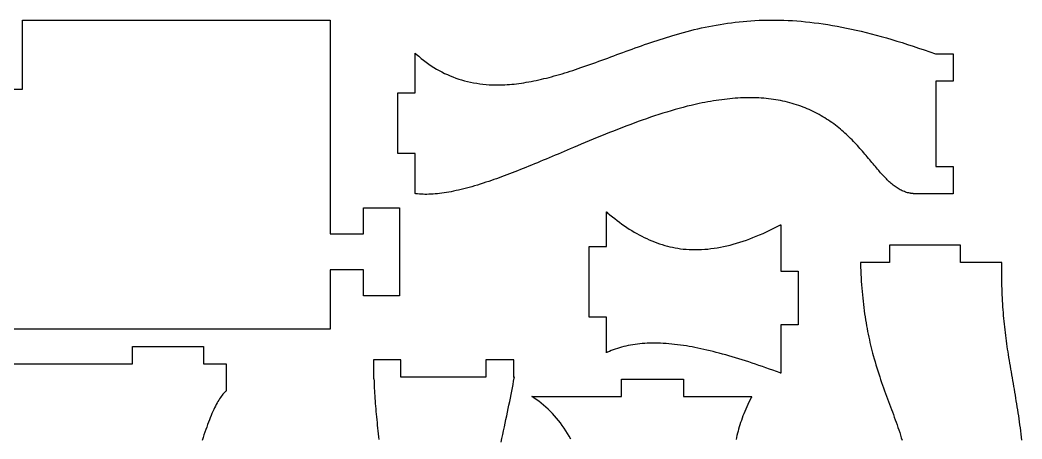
# Model space of a CAD drawing. Extents: x 0 to 202, y 0 to 290.
# Drawn here: x 85.7 to 201.4, y 241.9 to 290.4 of the extents above; entities that cross this region are included whole.
import ezdxf

# ---------------------------------------------------------------- set-up
doc = ezdxf.new("R2010")
doc.units = 0
doc.layers.get('0').update_dxf_attribs({"linetype": 'CONTINUOUS'})

msp = doc.modelspace()

# ---------------------------------------------------------------- linework, layer by layer
at = {"color": 0}
for points in [[(78.1139, 282.361), (85.9639, 282.361), (85.9639, 290.361), (121.509, 290.361), (121.509, 265.639), (125.359, 265.639), (125.359, 268.639), (129.509, 268.639), (129.509, 258.489), (125.359, 258.489), (125.359, 261.489), (121.509, 261.489), (121.509, 254.625), (83.5504, 254.625)], [(201.428, 241.781), (201.385, 242.143), (201.342, 242.504), (201.296, 242.861), (201.25, 243.217), (201.201, 243.569), (201.153, 243.919), (201.101, 244.268), (201.05, 244.615), (200.997, 244.96), (200.943, 245.304), (200.889, 245.646), (200.833, 245.986), (200.776, 246.326), (200.721, 246.664), (200.664, 247.001), (200.606, 247.338), (200.549, 247.674), (200.49, 248.008), (200.432, 248.343), (200.375, 248.676), (200.317, 249.011), (200.26, 249.344), (200.201, 249.678), (200.146, 250.011), (200.089, 250.346), (200.033, 250.681), (199.978, 251.015), (199.924, 251.351), (199.871, 251.688), (199.822, 252), (199.775, 252.314), (199.728, 252.631), (199.683, 252.947), (199.639, 253.265), (199.596, 253.585), (199.556, 253.906), (199.515, 254.228), (199.478, 254.551), (199.44, 254.878), (199.406, 255.204), (199.372, 255.533), (199.34, 255.865), (199.311, 256.199), (199.282, 256.533), (199.256, 256.871), (199.232, 257.21), (199.21, 257.551), (199.189, 257.894), (199.171, 258.242), (199.154, 258.59), (199.14, 258.94), (199.128, 259.294), (199.118, 259.65), (199.111, 260.01), (199.106, 260.371), (199.103, 260.736), (199.103, 261.103), (199.104, 261.474), (199.11, 261.846), (199.117, 262.222), (199.117, 262.226), (199.117, 262.229), (199.117, 262.233), (199.117, 262.236), (199.118, 262.24), (199.118, 262.243), (199.118, 262.247), (199.118, 262.25), (199.118, 262.253), (199.118, 262.26), (199.118, 262.264), (199.118, 262.267), (199.118, 262.271), (199.118, 262.274), (199.118, 262.278), (199.118, 262.281), (199.118, 262.285), (199.118, 262.287), (199.118, 262.29), (199.118, 262.294), (199.119, 262.297), (199.119, 262.301), (199.119, 262.304), (199.119, 262.308), (199.119, 262.311), (199.119, 262.315), (199.119, 262.318), (199.119, 262.322), (199.119, 262.325), (194.328, 262.325), (194.328, 264.325), (186.128, 264.325), (186.128, 262.325), (182.772, 262.325), (182.772, 262.322), (182.772, 262.315), (182.772, 262.311), (182.772, 262.304), (182.772, 262.301), (182.774, 262.294), (182.774, 262.29), (182.774, 262.283), (182.774, 262.281), (182.774, 262.278), (182.774, 262.274), (182.774, 262.271), (182.774, 262.264), (182.774, 262.26), (182.774, 262.257), (182.774, 262.253), (182.775, 262.246), (182.775, 262.243), (182.775, 262.236), (182.775, 262.233), (182.775, 262.226), (182.775, 262.222), (182.775, 262.219), (182.788, 261.797), (182.803, 261.379), (182.822, 260.968), (182.843, 260.561), (182.868, 260.158), (182.894, 259.763), (182.925, 259.369), (182.957, 258.982), (182.992, 258.6), (183.029, 258.222), (183.069, 257.849), (183.112, 257.481), (183.157, 257.115), (183.206, 256.756), (183.254, 256.401), (183.307, 256.05), (183.361, 255.704), (183.418, 255.361), (183.476, 255.024), (183.538, 254.689), (183.6, 254.36), (183.665, 254.033), (183.732, 253.711), (183.801, 253.394), (183.872, 253.079), (183.944, 252.769), (184.018, 252.463), (184.094, 252.16), (184.172, 251.861), (184.251, 251.565), (184.353, 251.204), (184.454, 250.847), (184.56, 250.496), (184.665, 250.149), (184.772, 249.806), (184.882, 249.467), (184.992, 249.132), (185.103, 248.801), (185.215, 248.474), (185.328, 248.15), (185.442, 247.829), (185.556, 247.511), (185.669, 247.197), (185.783, 246.885), (185.897, 246.575), (186.011, 246.267), (186.125, 245.961), (186.237, 245.658), (186.35, 245.356), (186.461, 245.054), (186.572, 244.756), (186.681, 244.457), (186.789, 244.158), (186.894, 243.861), (187, 243.565), (187.103, 243.268), (187.203, 242.972), (187.301, 242.675), (187.397, 242.378), (187.492, 242.081), (187.582, 241.782)], [(75.5719, 250.625), (98.685, 250.625), (98.685, 252.625), (106.885, 252.625), (106.885, 250.625), (109.502, 250.625), (109.502, 247.476), (109.501, 247.476), (109.499, 247.475), (109.497, 247.472), (109.496, 247.472), (109.494, 247.471), (109.493, 247.469), (109.492, 247.469), (109.491, 247.468), (109.489, 247.467), (109.488, 247.465), (109.487, 247.465), (109.486, 247.464), (109.484, 247.463), (109.483, 247.463), (109.482, 247.461), (109.48, 247.46), (109.479, 247.458), (109.478, 247.458), (109.477, 247.457), (109.475, 247.456), (109.474, 247.454), (109.473, 247.454), (109.472, 247.453), (109.47, 247.451), (109.469, 247.451), (109.468, 247.45), (109.467, 247.449), (109.465, 247.447), (109.464, 247.447), (109.376, 247.372), (109.287, 247.289), (109.196, 247.196), (109.105, 247.092), (109.014, 246.979), (108.921, 246.857), (108.828, 246.725), (108.733, 246.583), (108.638, 246.432), (108.543, 246.271), (108.446, 246.1), (108.349, 245.921), (108.251, 245.731), (108.153, 245.532), (108.054, 245.324), (107.954, 245.106), (107.854, 244.878), (107.753, 244.64), (107.652, 244.394), (107.55, 244.138), (107.448, 243.872), (107.345, 243.597), (107.242, 243.314), (107.138, 243.019), (107.034, 242.717), (106.93, 242.404), (106.826, 242.083), (106.721, 241.751)], [(141.256, 241.553), (141.353, 242.001), (141.449, 242.446), (141.543, 242.886), (141.636, 243.324), (141.728, 243.756), (141.818, 244.185), (141.907, 244.608), (141.994, 245.028), (142.081, 245.443), (142.164, 245.854), (142.247, 246.261), (142.328, 246.662), (142.407, 247.06), (142.483, 247.451), (142.558, 247.839), (142.632, 248.221), (142.704, 248.599), (142.774, 248.971), (142.774, 248.975), (142.775, 248.979), (142.775, 248.983), (142.776, 248.987), (142.776, 248.99), (142.778, 248.994), (142.778, 248.999), (142.779, 249.003), (142.779, 249.007), (142.781, 249.011), (142.781, 249.014), (142.782, 249.022), (142.783, 249.026), (142.785, 249.031), (142.785, 249.035), (142.786, 249.037), (142.786, 249.042), (142.788, 249.046), (142.788, 249.05), (142.789, 249.054), (142.789, 249.058), (142.79, 249.061), (142.79, 249.065), (142.792, 249.069), (142.792, 249.074), (142.793, 249.078), (142.793, 249.082), (142.794, 249.085), (142.794, 249.089), (142.721, 249.089), (142.721, 251.089), (139.478, 251.089), (139.478, 249.089), (129.678, 249.089), (129.678, 251.089), (126.517, 251.089), (126.517, 248.889), (126.569, 248.889), (126.577, 248.619), (126.587, 248.346), (126.598, 248.068), (126.611, 247.786), (126.626, 247.501), (126.642, 247.214), (126.66, 246.922), (126.68, 246.628), (126.701, 246.329), (126.724, 246.028), (126.748, 245.724), (126.774, 245.417), (126.801, 245.107), (126.829, 244.794), (126.858, 244.478), (126.889, 244.16), (126.92, 243.839), (126.953, 243.515), (126.987, 243.189), (127.021, 242.861), (127.057, 242.531), (127.093, 242.197), (127.131, 241.861)], [(149.304, 241.917), (149.121, 242.249), (148.932, 242.574), (148.736, 242.889), (148.535, 243.197), (148.325, 243.499), (148.11, 243.792), (147.889, 244.076), (147.661, 244.353), (147.426, 244.622), (147.186, 244.885), (146.939, 245.139), (146.685, 245.385), (146.425, 245.624), (146.158, 245.854), (145.886, 246.078), (145.607, 246.293), (145.322, 246.501), (145.031, 246.701), (145.024, 246.706), (145.017, 246.71), (145.01, 246.715), (145.003, 246.719), (144.997, 246.724), (144.99, 246.729), (144.976, 246.737), (144.969, 246.743), (144.962, 246.747), (144.956, 246.751), (144.949, 246.756), (144.942, 246.761), (144.935, 246.765), (144.928, 246.769), (144.921, 246.775), (144.914, 246.779), (144.907, 246.783), (144.9, 246.789), (144.893, 246.793), (144.886, 246.797), (144.881, 246.801), (144.874, 246.807), (144.867, 246.811), (144.86, 246.815), (144.853, 246.821), (144.846, 246.825), (144.839, 246.829), (144.832, 246.835), (144.825, 246.839), (155.164, 246.839), (155.164, 248.839), (162.314, 248.839), (162.314, 246.839), (170.212, 246.839), (170.21, 246.835), (170.208, 246.832), (170.207, 246.828), (170.206, 246.824), (170.201, 246.817), (170.2, 246.814), (170.197, 246.81), (170.194, 246.803), (170.192, 246.799), (170.189, 246.792), (170.186, 246.787), (170.185, 246.785), (170.179, 246.774), (170.178, 246.769), (170.175, 246.767), (170.174, 246.763), (170.172, 246.758), (170.171, 246.756), (170.165, 246.744), (170.163, 246.74), (170.157, 246.729), (170.021, 246.454), (169.889, 246.182), (169.761, 245.911), (169.639, 245.642), (169.522, 245.375), (169.41, 245.111), (169.303, 244.849), (169.2, 244.589), (169.103, 244.332), (169.011, 244.076), (168.924, 243.822), (168.842, 243.572), (168.765, 243.324), (168.693, 243.076), (168.626, 242.832), (168.565, 242.59), (168.508, 242.35), (168.457, 242.112), (168.411, 241.878)]]:
    msp.add_lwpolyline(points, dxfattribs=at)
for points in [[(189.376, 270.282), (189.344, 270.281), (189.313, 270.279), (189.282, 270.279), (189.25, 270.278), (189.218, 270.278), (189.186, 270.278), (189.156, 270.278), (189.124, 270.278), (189.093, 270.279), (189.061, 270.279), (189.031, 270.281), (188.999, 270.282), (188.968, 270.283), (188.938, 270.285), (188.906, 270.287), (188.875, 270.289), (188.844, 270.292), (188.814, 270.294), (188.783, 270.297), (188.753, 270.301), (188.722, 270.304), (188.692, 270.308), (188.661, 270.313), (188.632, 270.317), (188.601, 270.321), (188.571, 270.325), (188.542, 270.331), (188.511, 270.336), (188.482, 270.342), (188.351, 270.368), (188.222, 270.4), (188.094, 270.436), (187.968, 270.476), (187.843, 270.521), (187.719, 270.571), (187.599, 270.625), (187.476, 270.683), (187.357, 270.746), (187.237, 270.811), (187.121, 270.882), (187.003, 270.956), (186.888, 271.033), (186.772, 271.115), (186.657, 271.2), (186.543, 271.289), (186.431, 271.381), (186.318, 271.475), (186.206, 271.574), (186.094, 271.675), (185.982, 271.779), (185.871, 271.886), (185.761, 271.997), (185.65, 272.11), (185.539, 272.225), (185.429, 272.343), (185.318, 272.463), (185.208, 272.585), (185.097, 272.71), (184.986, 272.838), (184.875, 272.967), (184.749, 273.115), (184.621, 273.265), (184.493, 273.418), (184.364, 273.572), (184.233, 273.728), (184.101, 273.886), (183.969, 274.044), (183.836, 274.204), (183.7, 274.365), (183.564, 274.528), (183.426, 274.69), (183.288, 274.854), (183.146, 275.018), (183.004, 275.183), (182.86, 275.347), (182.714, 275.513), (182.565, 275.676), (182.417, 275.842), (182.264, 276.006), (182.111, 276.169), (181.956, 276.332), (181.797, 276.494), (181.636, 276.656), (181.474, 276.815), (181.31, 276.975), (181.142, 277.132), (180.972, 277.289), (180.8, 277.443), (180.625, 277.596), (180.447, 277.747), (180.26, 277.901), (180.068, 278.054), (179.875, 278.204), (179.679, 278.351), (179.479, 278.496), (179.276, 278.638), (179.071, 278.776), (178.862, 278.912), (178.651, 279.046), (178.438, 279.176), (178.221, 279.304), (178, 279.428), (177.776, 279.549), (177.551, 279.667), (177.322, 279.782), (177.09, 279.893), (176.856, 280), (176.617, 280.104), (176.376, 280.206), (176.133, 280.301), (175.886, 280.394), (175.636, 280.485), (175.385, 280.569), (175.129, 280.651), (174.871, 280.728), (174.61, 280.801), (174.346, 280.871), (174.079, 280.935), (173.81, 280.996), (173.538, 281.051), (173.261, 281.103), (172.989, 281.149), (172.715, 281.19), (172.438, 281.228), (172.158, 281.261), (171.876, 281.289), (171.592, 281.314), (171.304, 281.335), (171.015, 281.35), (170.724, 281.362), (170.431, 281.369), (170.135, 281.374), (169.836, 281.374), (169.536, 281.369), (169.233, 281.361), (168.929, 281.349), (168.622, 281.332), (168.314, 281.313), (168.004, 281.289), (167.693, 281.261), (167.379, 281.229), (167.064, 281.193), (166.746, 281.154), (166.428, 281.111), (166.107, 281.064), (165.786, 281.014), (165.462, 280.96), (165.138, 280.903), (164.811, 280.842), (164.483, 280.776), (164.156, 280.708), (163.694, 280.607), (163.232, 280.499), (162.767, 280.385), (162.3, 280.264), (161.831, 280.139), (161.361, 280.007), (160.89, 279.869), (160.418, 279.728), (159.944, 279.581), (159.469, 279.429), (158.996, 279.274), (158.519, 279.114), (158.044, 278.951), (157.568, 278.783), (157.093, 278.612), (156.617, 278.439), (156.142, 278.263), (155.667, 278.083), (155.193, 277.901), (154.719, 277.718), (154.247, 277.532), (153.775, 277.344), (153.306, 277.156), (152.837, 276.965), (152.369, 276.774), (151.904, 276.582), (151.442, 276.389), (150.981, 276.197), (150.522, 276.004), (150.065, 275.811), (149.612, 275.619), (149.254, 275.468), (148.897, 275.317), (148.542, 275.167), (148.189, 275.017), (147.839, 274.868), (147.489, 274.721), (147.143, 274.575), (146.799, 274.431), (146.456, 274.286), (146.115, 274.144), (145.778, 274.004), (145.443, 273.865), (145.11, 273.726), (144.779, 273.592), (144.45, 273.457), (144.125, 273.325), (143.801, 273.194), (143.481, 273.067), (143.163, 272.94), (142.847, 272.817), (142.535, 272.694), (142.225, 272.575), (141.918, 272.458), (141.614, 272.344), (141.313, 272.232), (141.014, 272.124), (140.719, 272.017), (140.426, 271.912), (140.138, 271.811), (139.851, 271.714), (139.51, 271.6), (139.172, 271.49), (138.84, 271.385), (138.512, 271.283), (138.188, 271.186), (137.87, 271.094), (137.556, 271.007), (137.246, 270.924), (136.941, 270.844), (136.64, 270.771), (136.345, 270.701), (136.053, 270.636), (135.767, 270.575), (135.485, 270.519), (135.208, 270.468), (134.935, 270.422), (134.667, 270.379), (134.403, 270.342), (134.144, 270.31), (133.89, 270.281), (133.64, 270.258), (133.395, 270.239), (133.155, 270.225), (132.919, 270.215), (132.688, 270.211), (132.462, 270.211), (132.24, 270.217), (132.023, 270.226), (131.81, 270.24), (131.602, 270.26), (131.399, 270.285), (131.397, 270.285), (131.392, 270.285), (131.39, 270.286), (131.386, 270.286), (131.384, 270.286), (131.379, 270.287), (131.377, 270.287), (131.373, 270.287), (131.371, 270.289), (131.366, 270.289), (131.364, 270.289), (131.36, 270.29), (131.358, 270.29), (131.353, 270.29), (131.351, 270.29), (131.347, 270.292), (131.345, 270.292), (131.34, 270.292), (131.338, 270.293), (131.334, 270.293), (131.332, 270.293), (131.332, 274.935), (129.332, 274.935), (129.332, 281.943), (131.332, 281.943), (131.332, 286.528), (131.457, 286.415), (131.737, 286.169), (132.02, 285.932), (132.307, 285.704), (132.597, 285.485), (132.891, 285.274), (133.189, 285.072), (133.49, 284.881), (133.795, 284.696), (134.103, 284.521), (134.415, 284.354), (134.73, 284.197), (135.049, 284.049), (135.371, 283.908), (135.697, 283.778), (136.027, 283.656), (136.36, 283.542), (136.696, 283.438), (137.037, 283.342), (137.381, 283.254), (137.728, 283.175), (138.079, 283.106), (138.434, 283.044), (138.792, 282.992), (139.154, 282.949), (139.519, 282.912), (139.888, 282.888), (140.261, 282.869), (140.638, 282.86), (141.017, 282.86), (141.4, 282.868), (141.669, 282.879), (141.94, 282.894), (142.212, 282.914), (142.487, 282.938), (142.764, 282.965), (143.042, 282.996), (143.321, 283.032), (143.603, 283.071), (143.885, 283.114), (144.169, 283.161), (144.456, 283.211), (144.743, 283.265), (145.032, 283.322), (145.322, 283.382), (145.614, 283.446), (145.907, 283.513), (146.201, 283.583), (146.497, 283.656), (146.794, 283.732), (147.093, 283.811), (147.393, 283.893), (147.694, 283.978), (147.997, 284.064), (148.3, 284.154), (148.604, 284.246), (148.91, 284.342), (149.217, 284.439), (149.525, 284.537), (149.835, 284.639), (150.144, 284.743), (150.485, 284.858), (150.825, 284.976), (151.168, 285.096), (151.51, 285.217), (151.854, 285.34), (152.199, 285.464), (152.543, 285.589), (152.89, 285.715), (153.236, 285.843), (153.585, 285.971), (153.933, 286.1), (154.283, 286.229), (154.633, 286.358), (154.985, 286.487), (155.337, 286.618), (155.69, 286.747), (156.044, 286.876), (156.4, 287.006), (156.756, 287.135), (157.112, 287.263), (157.471, 287.389), (157.829, 287.515), (158.19, 287.64), (158.551, 287.764), (158.913, 287.886), (159.276, 288.007), (159.64, 288.126), (160.004, 288.243), (160.371, 288.358), (160.737, 288.471), (161.107, 288.582), (161.513, 288.701), (161.921, 288.818), (162.331, 288.931), (162.742, 289.04), (163.156, 289.147), (163.571, 289.25), (163.989, 289.349), (164.41, 289.443), (164.832, 289.535), (165.257, 289.622), (165.683, 289.706), (166.114, 289.785), (166.547, 289.858), (166.982, 289.928), (167.421, 289.993), (167.862, 290.054), (168.308, 290.108), (168.756, 290.16), (169.207, 290.204), (169.663, 290.243), (170.121, 290.278), (170.583, 290.306), (171.05, 290.329), (171.521, 290.346), (171.994, 290.357), (172.472, 290.361), (172.956, 290.36), (173.442, 290.351), (173.933, 290.338), (174.429, 290.315), (174.918, 290.289), (175.411, 290.254), (175.91, 290.214), (176.413, 290.167), (176.921, 290.114), (177.433, 290.053), (177.951, 289.985), (178.475, 289.911), (179.003, 289.829), (179.538, 289.742), (180.076, 289.646), (180.621, 289.544), (181.171, 289.435), (181.726, 289.318), (182.288, 289.194), (182.854, 289.063), (183.426, 288.924), (184.004, 288.778), (184.589, 288.625), (185.179, 288.464), (185.775, 288.296), (186.378, 288.121), (186.986, 287.936), (187.6, 287.746), (188.221, 287.547), (188.847, 287.34), (189.481, 287.125), (190.121, 286.903), (190.767, 286.672), (191.421, 286.435), (193.482, 286.435), (193.482, 283.285), (191.482, 283.285), (191.482, 273.435), (193.482, 273.435), (193.482, 270.285), (189.408, 270.285), (189.376, 270.282)], [(153.439, 268.185), (153.451, 268.175), (153.456, 268.171), (153.46, 268.167), (153.476, 268.153), (153.481, 268.15), (153.497, 268.135), (153.501, 268.132), (153.518, 268.117), (153.522, 268.114), (153.538, 268.1), (153.542, 268.096), (153.558, 268.082), (153.832, 267.849), (154.107, 267.621), (154.383, 267.4), (154.66, 267.185), (154.939, 266.975), (155.218, 266.772), (155.499, 266.575), (155.779, 266.385), (156.063, 266.2), (156.347, 266.022), (156.632, 265.85), (156.919, 265.685), (157.207, 265.526), (157.496, 265.374), (157.786, 265.228), (158.078, 265.09), (158.371, 264.958), (158.665, 264.832), (158.961, 264.714), (159.258, 264.603), (159.557, 264.499), (159.856, 264.403), (160.157, 264.313), (160.46, 264.231), (160.764, 264.154), (161.069, 264.088), (161.376, 264.026), (161.685, 263.974), (161.994, 263.929), (162.306, 263.89), (162.653, 263.858), (163.001, 263.835), (163.353, 263.821), (163.706, 263.817), (164.06, 263.821), (164.417, 263.835), (164.775, 263.858), (165.135, 263.89), (165.497, 263.931), (165.861, 263.979), (166.226, 264.037), (166.593, 264.104), (166.962, 264.178), (167.332, 264.261), (167.704, 264.353), (168.079, 264.453), (168.454, 264.56), (168.832, 264.675), (169.21, 264.799), (169.59, 264.929), (169.972, 265.068), (170.356, 265.214), (170.74, 265.368), (171.126, 265.529), (171.514, 265.697), (171.904, 265.874), (172.294, 266.056), (172.686, 266.246), (173.081, 266.442), (173.475, 266.646), (173.479, 266.647), (173.482, 266.649), (173.486, 266.651), (173.493, 266.654), (173.497, 266.657), (173.5, 266.658), (173.504, 266.661), (173.508, 266.662), (173.511, 266.664), (173.515, 266.667), (173.519, 266.668), (173.522, 266.669), (173.526, 266.672), (173.531, 266.674), (173.533, 266.676), (173.538, 266.678), (173.54, 266.679), (173.544, 266.682), (173.549, 266.683), (173.551, 266.685), (173.556, 266.688), (173.563, 266.692), (173.567, 266.693), (173.571, 266.694), (173.574, 266.697), (173.581, 266.7), (173.585, 266.703), (173.585, 261.317), (175.585, 261.317), (175.585, 255.135), (173.585, 255.135), (173.585, 249.532), (173.582, 249.533), (173.578, 249.535), (173.575, 249.536), (173.564, 249.54), (173.561, 249.542), (173.558, 249.542), (173.547, 249.546), (173.544, 249.547), (173.54, 249.549), (173.531, 249.553), (173.528, 249.554), (173.524, 249.556), (173.521, 249.556), (173.514, 249.558), (173.511, 249.56), (173.507, 249.561), (173.504, 249.563), (173.497, 249.565), (173.493, 249.567), (173.49, 249.568), (173.487, 249.568), (173.483, 249.569), (173.071, 249.722), (172.663, 249.872), (172.254, 250.019), (171.85, 250.164), (171.447, 250.306), (171.047, 250.443), (170.651, 250.579), (170.257, 250.711), (169.865, 250.839), (169.475, 250.965), (169.089, 251.088), (168.706, 251.207), (168.325, 251.322), (167.947, 251.435), (167.574, 251.544), (167.201, 251.65), (166.832, 251.751), (166.467, 251.85), (166.104, 251.944), (165.744, 252.035), (165.389, 252.122), (165.035, 252.206), (164.686, 252.286), (164.339, 252.362), (163.996, 252.433), (163.656, 252.501), (163.319, 252.565), (162.987, 252.625), (162.658, 252.682), (162.332, 252.733), (161.983, 252.785), (161.638, 252.831), (161.299, 252.871), (160.962, 252.907), (160.632, 252.936), (160.306, 252.961), (159.983, 252.981), (159.667, 252.994), (159.354, 253.004), (159.044, 253.007), (158.742, 253.006), (158.442, 253), (158.146, 252.989), (157.856, 252.972), (157.568, 252.95), (157.286, 252.924), (157.008, 252.893), (156.733, 252.857), (156.464, 252.815), (156.199, 252.769), (155.936, 252.718), (155.679, 252.662), (155.425, 252.603), (155.176, 252.537), (154.931, 252.468), (154.689, 252.394), (154.451, 252.315), (154.218, 252.232), (153.989, 252.143), (153.763, 252.051), (153.54, 251.954), (153.538, 251.953), (153.526, 251.947), (153.524, 251.946), (153.515, 251.943), (153.513, 251.942), (153.501, 251.936), (153.499, 251.935), (153.492, 251.932), (153.487, 251.931), (153.478, 251.925), (153.474, 251.924), (153.467, 251.921), (153.462, 251.919), (153.456, 251.917), (153.453, 251.914), (153.442, 251.91), (153.439, 251.908), (153.435, 251.907), (153.435, 256.014), (151.435, 256.014), (151.435, 264.164), (153.435, 264.164), (153.435, 268.189), (153.439, 268.185)]]:
    msp.add_lwpolyline(points, close=True, dxfattribs=at)

doc.saveas('drawing.dxf')
